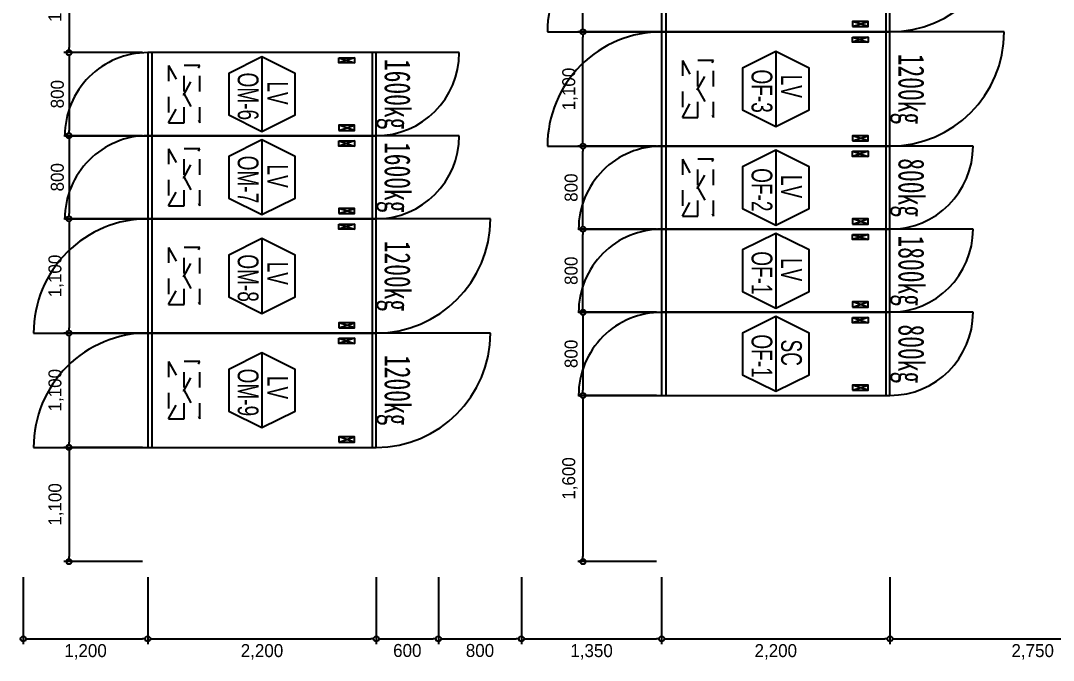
# Model space of a CAD drawing. Header units: millimetres. Extents: x 89978 to 501025, y -351975 to 837171.
# Drawn here: x 283425 to 293374, y -320500 to -314343 of the extents above; entities that cross this region are included whole.
import ezdxf
from ezdxf.enums import TextEntityAlignment as Align

# ---------------------------------------------------------------- set-up
doc = ezdxf.new("R2010")
doc.units = ezdxf.units.MM
doc.header["$LTSCALE"] = 150
doc.linetypes.add('D1', pattern=[3, 1, -1, 1])
doc.layers.get('Defpoints').update_dxf_attribs({"color": 150})
for name, color, linetype in [('------00 Switch Gear', 3, 'Continuous'), ('------00 Switch Gear_Number', 1, 'Continuous'), ('-----36 Dimension', 1, 'Continuous'), ('20251030_전기하중검토', 241, 'Continuous')]:
    doc.layers.add(name, color=color, linetype=linetype)
doc.layers.add('NOPLOT', color=191, linetype='Continuous', plot=False)
doc.styles.add('dd', font='')
doc.styles.add('ELEC', font='')
doc.styles.add('Gtx', font='')
doc.styles.get('dd').set_extended_font_data('DotumChe')
doc.styles.get('ELEC').set_extended_font_data('Dotum')
doc.styles.get('Gtx').set_extended_font_data('Dotum')
doc.dimstyles.new('ELEC', dxfattribs={"dimscale": 100, "dimtxt": 2, "dimasz": 1, "dimexe": 2, "dimexo": 1, "dimgap": 1, "dimtad": 1, "dimdec": 0, "dimrnd": 0.25, "dimzin": 9, "dimdsep": 32, "dimlunit": 6, "dimtxsty": 'ELEC', "dimblk": 'Z_DOT', "dimcen": 3, "dimclrd": 7, "dimclre": 7, "dimclrt": 3, "dimadec": 0, "dimazin": 0, "dimtfac": 1, "dimtdec": 0, "dimtix": 1, "dimtmove": 2, "dimatfit": 1, "dimfxl": 1, "dimarcsym": 0})

# ---------------------------------------------------------------- blocks, each defined once
blk = doc.blocks.new('1100x2200')
at = {"layer": '------00 Switch Gear'}
for p, q in [((-2160, 0), (-2160, 1100)), ((1100, 1100), (-42, 1100)), ((-40, 0), (-40, 1100)), ((-1990, 1050), (-1840, 1000)), ((-1840, 1050), (-1990, 1000)), ((-1990, 50), (-1840, 100)), ((-1840, 50), (-1990, 100)), ((-3300, 0), (-2158, 0))]:
    blk.add_line(p, q, dxfattribs=at)
at = {"layer": '------00 Switch Gear', "elevation": 0}
for points in [[(0, 0), (0, 1100), (-2200, 1100), (-2200, 0)], [(-1840, 1050), (-1990, 1050), (-1990, 1000), (-1840, 1000)], [(-1840, 50), (-1990, 50), (-1990, 100), (-1840, 100)]]:
    blk.add_lwpolyline(points, close=True, dxfattribs=at)
at = {"layer": '------00 Switch Gear'}
for centre, start, end in [((-2200, 0), 90, 180), ((0, 1100), 270, 0)]:
    blk.add_arc(centre, 1100, start, end, dxfattribs=at)
blk = doc.blocks.new('800x2200')
at = {"layer": '------00 Switch Gear'}
for p, q in [((-2160, 0), (-2160, 800)), ((800, 800), (-42, 800)), ((-40, 0), (-40, 800)), ((-1990, 750), (-1840, 700)), ((-1840, 750), (-1990, 700)), ((-1990, 50), (-1840, 100)), ((-1840, 50), (-1990, 100)), ((-3000, 0), (-2158, 0))]:
    blk.add_line(p, q, dxfattribs=at)
for points in [[(0, 0), (0, 800), (-2200, 800), (-2200, 0)], [(-1840, 750), (-1990, 750), (-1990, 700), (-1840, 700)], [(-1840, 50), (-1990, 50), (-1990, 100), (-1840, 100)]]:
    blk.add_lwpolyline(points, close=True, dxfattribs=at)
for centre, start, end in [((-2200, 0), 90, 180), ((0, 800), 270, 0)]:
    blk.add_arc(centre, 800, start, end, dxfattribs=at)
blk = doc.blocks.new('_DOTBLANK')
at = {"color": 0, "linetype": 'ByBlock'}
blk.add_line((-0.5, 0), (-1, 0), dxfattribs=at)
blk.add_circle((0, 0), 0.5, dxfattribs=at)
blk = doc.blocks.new('*D1602')
at = {"layer": '-----36 Dimension', "color": 0, "lineweight": -2, "transparency": 16777216}
for p, q in [((284600, -313650), (283841.4, -313650)), ((283891.4, -313700), (283891.4, -314600)), ((284600, -314650), (283841.4, -314650))]:
    blk.add_line(p, q, dxfattribs=at)
at = {"layer": 'Defpoints', "color": 0, "transparency": 16777216}
for p in [(284650, -313650), (283891.4, -314650), (284650, -314650)]:
    blk.add_point(p, dxfattribs=at)
at = {"layer": '-----36 Dimension', "color": 0, "lineweight": -2, "transparency": 16777216, "xscale": 50, "yscale": 50, "zscale": 50}
for p, rotation in [((283891.4, -313650), 90), ((283891.4, -314650), 270)]:
    blk.add_blockref('_DOTBLANK', p, dxfattribs=dict(at, rotation=rotation))
at = {"layer": '-----36 Dimension', "color": 0, "transparency": 16777216, "insert": (283766.8, -314150), "char_height": 125, "attachment_point": 5, "rotation": 90, "style": 'Gtx'}
blk.add_mtext('1,000', dxfattribs=at)
blk = doc.blocks.new('Z_DOT')
for p, q in [((0, -2), (0, 2)), ((-2, 0), (2, 0))]:
    blk.add_line(p, q)
for radius in [2.5, 1.25]:
    blk.add_circle((0, 0), radius)
blk = doc.blocks.new('*D1603')
at = {"layer": '-----36 Dimension', "color": 0, "lineweight": -2, "transparency": 16777216}
for p, q in [((284600, -314650), (283841.4, -314650)), ((283891.4, -314700), (283891.4, -315400)), ((284600, -315450), (283841.4, -315450))]:
    blk.add_line(p, q, dxfattribs=at)
at = {"layer": 'Defpoints', "color": 0, "transparency": 16777216}
for p in [(284650, -314650), (283891.4, -315450), (284650, -315450)]:
    blk.add_point(p, dxfattribs=at)
at = {"layer": '-----36 Dimension', "color": 0, "lineweight": -2, "transparency": 16777216, "xscale": 50, "yscale": 50, "zscale": 50}
for p, rotation in [((283891.4, -314650), 90), ((283891.4, -315450), 270)]:
    blk.add_blockref('_DOTBLANK', p, dxfattribs=dict(at, rotation=rotation))
at = {"layer": '-----36 Dimension', "color": 0, "transparency": 16777216, "insert": (283778.8, -315050), "char_height": 125, "attachment_point": 5, "rotation": 90, "style": 'Gtx'}
blk.add_mtext('800', dxfattribs=at)
blk = doc.blocks.new('*D1604')
at = {"layer": '-----36 Dimension', "color": 0, "lineweight": -2, "transparency": 16777216}
for p, q in [((284600, -315450), (283841.4, -315450)), ((283891.4, -315500), (283891.4, -316200)), ((284600, -316250), (283841.4, -316250))]:
    blk.add_line(p, q, dxfattribs=at)
at = {"layer": 'Defpoints', "color": 0, "transparency": 16777216}
for p in [(284650, -315450), (283891.4, -316250), (284650, -316250)]:
    blk.add_point(p, dxfattribs=at)
at = {"layer": '-----36 Dimension', "color": 0, "lineweight": -2, "transparency": 16777216, "xscale": 50, "yscale": 50, "zscale": 50}
for p, rotation in [((283891.4, -315450), 90), ((283891.4, -316250), 270)]:
    blk.add_blockref('_DOTBLANK', p, dxfattribs=dict(at, rotation=rotation))
at = {"layer": '-----36 Dimension', "color": 0, "transparency": 16777216, "insert": (283778.8, -315850), "char_height": 125, "attachment_point": 5, "rotation": 90, "style": 'Gtx'}
blk.add_mtext('800', dxfattribs=at)
blk = doc.blocks.new('*D1605')
at = {"layer": '-----36 Dimension', "color": 0, "lineweight": -2, "transparency": 16777216}
for p, q in [((284600, -316250), (283841.4, -316250)), ((283891.4, -316300), (283891.4, -317300)), ((284600, -317350), (283841.4, -317350))]:
    blk.add_line(p, q, dxfattribs=at)
at = {"layer": 'Defpoints', "color": 0, "transparency": 16777216}
for p in [(284650, -316250), (283891.4, -317350), (284650, -317350)]:
    blk.add_point(p, dxfattribs=at)
at = {"layer": '-----36 Dimension', "color": 0, "lineweight": -2, "transparency": 16777216, "xscale": 50, "yscale": 50, "zscale": 50}
for p, rotation in [((283891.4, -316250), 90), ((283891.4, -317350), 270)]:
    blk.add_blockref('_DOTBLANK', p, dxfattribs=dict(at, rotation=rotation))
at = {"layer": '-----36 Dimension', "color": 0, "transparency": 16777216, "insert": (283766.8, -316800), "char_height": 125, "attachment_point": 5, "rotation": 90, "style": 'Gtx'}
blk.add_mtext('1,100', dxfattribs=at)
blk = doc.blocks.new('*D1606')
at = {"layer": '-----36 Dimension', "color": 0, "lineweight": -2, "transparency": 16777216}
for p, q in [((284600, -317350), (283841.4, -317350)), ((283891.4, -317400), (283891.4, -318400)), ((284600, -318450), (283841.4, -318450))]:
    blk.add_line(p, q, dxfattribs=at)
at = {"layer": 'Defpoints', "color": 0, "transparency": 16777216}
for p in [(284650, -317350), (283891.4, -318450), (284650, -318450)]:
    blk.add_point(p, dxfattribs=at)
at = {"layer": '-----36 Dimension', "color": 0, "lineweight": -2, "transparency": 16777216, "xscale": 50, "yscale": 50, "zscale": 50}
for p, rotation in [((283891.4, -317350), 90), ((283891.4, -318450), 270)]:
    blk.add_blockref('_DOTBLANK', p, dxfattribs=dict(at, rotation=rotation))
at = {"layer": '-----36 Dimension', "color": 0, "transparency": 16777216, "insert": (283766.8, -317900), "char_height": 125, "attachment_point": 5, "rotation": 90, "style": 'Gtx'}
blk.add_mtext('1,100', dxfattribs=at)
blk = doc.blocks.new('*D1607')
at = {"layer": '-----36 Dimension', "color": 0, "lineweight": -2, "transparency": 16777216}
for p, q in [((284600, -318450), (283841.4, -318450)), ((283891.4, -318500), (283891.4, -319500)), ((284600, -319550), (283841.4, -319550))]:
    blk.add_line(p, q, dxfattribs=at)
at = {"layer": 'Defpoints', "color": 0, "transparency": 16777216}
for p in [(284650, -318450), (283891.4, -319550), (284650, -319550)]:
    blk.add_point(p, dxfattribs=at)
at = {"layer": '-----36 Dimension', "color": 0, "lineweight": -2, "transparency": 16777216, "xscale": 50, "yscale": 50, "zscale": 50}
for p, rotation in [((283891.4, -318450), 90), ((283891.4, -319550), 270)]:
    blk.add_blockref('_DOTBLANK', p, dxfattribs=dict(at, rotation=rotation))
at = {"layer": '-----36 Dimension', "color": 0, "transparency": 16777216, "insert": (283766.8, -319000), "char_height": 125, "attachment_point": 5, "rotation": 90, "style": 'Gtx'}
blk.add_mtext('1,100', dxfattribs=at)
blk = doc.blocks.new('*D1475')
at = {"layer": '-----36 Dimension', "color": 0, "lineweight": -2, "transparency": 16777216}
for p, q in [((284650, -319700), (284650, -320343.7)), ((286850, -319700), (286850, -320343.7)), ((284700, -320293.7), (286800, -320293.7))]:
    blk.add_line(p, q, dxfattribs=at)
at = {"layer": 'Defpoints', "color": 0, "transparency": 16777216}
for p in [(284650, -318450), (286850, -318450), (286850, -320293.7)]:
    blk.add_point(p, dxfattribs=at)
at = {"layer": '-----36 Dimension', "color": 0, "lineweight": -2, "transparency": 16777216, "xscale": 50, "yscale": 50, "zscale": 50, "rotation": 180}
blk.add_blockref('_DOTBLANK', (284650, -320293.7), dxfattribs=at)
at = {"layer": '-----36 Dimension', "color": 0, "lineweight": -2, "transparency": 16777216, "xscale": 50, "yscale": 50, "zscale": 50}
blk.add_blockref('_DOTBLANK', (286850, -320293.7), dxfattribs=at)
at = {"layer": '-----36 Dimension', "color": 0, "transparency": 16777216, "insert": (285750, -320418.3), "char_height": 125, "attachment_point": 5, "style": 'Gtx'}
blk.add_mtext('2,200', dxfattribs=at)
blk = doc.blocks.new('*D1476')
at = {"layer": '-----36 Dimension', "color": 0, "lineweight": -2, "transparency": 16777216}
for p, q in [((283450, -319700), (283450, -320343.7)), ((284650, -319700), (284650, -320343.7)), ((283500, -320293.7), (284600, -320293.7))]:
    blk.add_line(p, q, dxfattribs=at)
at = {"layer": 'Defpoints', "color": 0, "transparency": 16777216}
for p in [(283450, -318450), (284650, -318450), (284650, -320293.7)]:
    blk.add_point(p, dxfattribs=at)
at = {"layer": '-----36 Dimension', "color": 0, "lineweight": -2, "transparency": 16777216, "xscale": 50, "yscale": 50, "zscale": 50, "rotation": 180}
blk.add_blockref('_DOTBLANK', (283450, -320293.7), dxfattribs=at)
at = {"layer": '-----36 Dimension', "color": 0, "lineweight": -2, "transparency": 16777216, "xscale": 50, "yscale": 50, "zscale": 50}
blk.add_blockref('_DOTBLANK', (284650, -320293.7), dxfattribs=at)
at = {"layer": '-----36 Dimension', "color": 0, "transparency": 16777216, "insert": (284050, -320418.3), "char_height": 125, "attachment_point": 5, "style": 'Gtx'}
blk.add_mtext('1,200', dxfattribs=at)
blk = doc.blocks.new('*D1477')
at = {"layer": '-----36 Dimension', "color": 0, "lineweight": -2, "transparency": 16777216}
for p, q in [((286850, -319700), (286850, -320343.7)), ((287450, -319700), (287450, -320343.7)), ((286900, -320293.7), (287400, -320293.7))]:
    blk.add_line(p, q, dxfattribs=at)
at = {"layer": 'Defpoints', "color": 0, "transparency": 16777216}
for p in [(286850, -318450), (287450, -318450), (287450, -320293.7)]:
    blk.add_point(p, dxfattribs=at)
at = {"layer": '-----36 Dimension', "color": 0, "lineweight": -2, "transparency": 16777216, "xscale": 50, "yscale": 50, "zscale": 50, "rotation": 180}
blk.add_blockref('_DOTBLANK', (286850, -320293.7), dxfattribs=at)
at = {"layer": '-----36 Dimension', "color": 0, "lineweight": -2, "transparency": 16777216, "xscale": 50, "yscale": 50, "zscale": 50}
blk.add_blockref('_DOTBLANK', (287450, -320293.7), dxfattribs=at)
at = {"layer": '-----36 Dimension', "color": 0, "transparency": 16777216, "insert": (287150, -320406.3), "char_height": 125, "attachment_point": 5, "style": 'Gtx'}
blk.add_mtext('600', dxfattribs=at)
blk = doc.blocks.new('*D1478')
at = {"layer": '-----36 Dimension', "color": 0, "lineweight": -2, "transparency": 16777216}
for p, q in [((289600, -319700), (289600, -320343.7)), ((291800, -319700), (291800, -320343.7)), ((289650, -320293.7), (291750, -320293.7))]:
    blk.add_line(p, q, dxfattribs=at)
at = {"layer": 'Defpoints', "color": 0, "transparency": 16777216}
for p in [(289600, -318450), (291800, -318450), (291800, -320293.7)]:
    blk.add_point(p, dxfattribs=at)
at = {"layer": '-----36 Dimension', "color": 0, "lineweight": -2, "transparency": 16777216, "xscale": 50, "yscale": 50, "zscale": 50, "rotation": 180}
blk.add_blockref('_DOTBLANK', (289600, -320293.7), dxfattribs=at)
at = {"layer": '-----36 Dimension', "color": 0, "lineweight": -2, "transparency": 16777216, "xscale": 50, "yscale": 50, "zscale": 50}
blk.add_blockref('_DOTBLANK', (291800, -320293.7), dxfattribs=at)
at = {"layer": '-----36 Dimension', "color": 0, "transparency": 16777216, "insert": (290700, -320418.3), "char_height": 125, "attachment_point": 5, "style": 'Gtx'}
blk.add_mtext('2,200', dxfattribs=at)
blk = doc.blocks.new('*D1479')
at = {"layer": '-----36 Dimension', "color": 0, "lineweight": -2, "transparency": 16777216}
for p, q in [((291800, -319700), (291800, -320343.7)), ((294550, -319700), (294550, -320343.7)), ((291850, -320293.7), (294500, -320293.7))]:
    blk.add_line(p, q, dxfattribs=at)
at = {"layer": 'Defpoints', "color": 0, "transparency": 16777216}
for p in [(291800, -318450), (294550, -318450), (294550, -320293.7)]:
    blk.add_point(p, dxfattribs=at)
at = {"layer": '-----36 Dimension', "color": 0, "lineweight": -2, "transparency": 16777216, "xscale": 50, "yscale": 50, "zscale": 50, "rotation": 180}
blk.add_blockref('_DOTBLANK', (291800, -320293.7), dxfattribs=at)
at = {"layer": '-----36 Dimension', "color": 0, "lineweight": -2, "transparency": 16777216, "xscale": 50, "yscale": 50, "zscale": 50}
blk.add_blockref('_DOTBLANK', (294550, -320293.7), dxfattribs=at)
at = {"layer": '-----36 Dimension', "color": 0, "transparency": 16777216, "insert": (293175, -320418.3), "char_height": 125, "attachment_point": 5, "style": 'Gtx'}
blk.add_mtext('2,750', dxfattribs=at)
blk = doc.blocks.new('*D1498')
at = {"layer": '-----36 Dimension', "color": 0, "lineweight": -2, "transparency": 16777216}
for p, q in [((287450, -319700), (287450, -320343.7)), ((288250, -319700), (288250, -320343.7)), ((287500, -320293.7), (288200, -320293.7))]:
    blk.add_line(p, q, dxfattribs=at)
at = {"layer": 'Defpoints', "color": 0, "transparency": 16777216}
for p in [(287450, -318450), (288250, -318450), (288250, -320293.7)]:
    blk.add_point(p, dxfattribs=at)
at = {"layer": '-----36 Dimension', "color": 0, "lineweight": -2, "transparency": 16777216, "xscale": 50, "yscale": 50, "zscale": 50, "rotation": 180}
blk.add_blockref('_DOTBLANK', (287450, -320293.7), dxfattribs=at)
at = {"layer": '-----36 Dimension', "color": 0, "lineweight": -2, "transparency": 16777216, "xscale": 50, "yscale": 50, "zscale": 50}
blk.add_blockref('_DOTBLANK', (288250, -320293.7), dxfattribs=at)
at = {"layer": '-----36 Dimension', "color": 0, "transparency": 16777216, "insert": (287850, -320406.3), "char_height": 125, "attachment_point": 5, "style": 'Gtx'}
blk.add_mtext('800', dxfattribs=at)
blk = doc.blocks.new('*D1499')
at = {"layer": '-----36 Dimension', "color": 0, "lineweight": -2, "transparency": 16777216}
for p, q in [((288250, -319700), (288250, -320343.7)), ((289600, -319700), (289600, -320343.7)), ((288300, -320293.7), (289550, -320293.7))]:
    blk.add_line(p, q, dxfattribs=at)
at = {"layer": 'Defpoints', "color": 0, "transparency": 16777216}
for p in [(288250, -318450), (289600, -318450), (289600, -320293.7)]:
    blk.add_point(p, dxfattribs=at)
at = {"layer": '-----36 Dimension', "color": 0, "lineweight": -2, "transparency": 16777216, "xscale": 50, "yscale": 50, "zscale": 50, "rotation": 180}
blk.add_blockref('_DOTBLANK', (288250, -320293.7), dxfattribs=at)
at = {"layer": '-----36 Dimension', "color": 0, "lineweight": -2, "transparency": 16777216, "xscale": 50, "yscale": 50, "zscale": 50}
blk.add_blockref('_DOTBLANK', (289600, -320293.7), dxfattribs=at)
at = {"layer": '-----36 Dimension', "color": 0, "transparency": 16777216, "insert": (288925, -320418.3), "char_height": 125, "attachment_point": 5, "style": 'Gtx'}
blk.add_mtext('1,350', dxfattribs=at)
blk = doc.blocks.new('*D1500')
at = {"layer": '-----36 Dimension', "color": 0, "lineweight": -2, "transparency": 16777216}
for p, q in [((289550, -317150), (288791.4, -317150)), ((288841.4, -317200), (288841.4, -317900)), ((289550, -317950), (288791.4, -317950))]:
    blk.add_line(p, q, dxfattribs=at)
at = {"layer": 'Defpoints', "color": 0, "transparency": 16777216}
for p in [(289600, -317150), (288841.4, -317950), (289600, -317950)]:
    blk.add_point(p, dxfattribs=at)
at = {"layer": '-----36 Dimension', "color": 0, "lineweight": -2, "transparency": 16777216, "xscale": 50, "yscale": 50, "zscale": 50}
for p, rotation in [((288841.4, -317150), 90), ((288841.4, -317950), 270)]:
    blk.add_blockref('_DOTBLANK', p, dxfattribs=dict(at, rotation=rotation))
at = {"layer": '-----36 Dimension', "color": 0, "transparency": 16777216, "insert": (288728.8, -317550), "char_height": 125, "attachment_point": 5, "rotation": 90, "style": 'Gtx'}
blk.add_mtext('800', dxfattribs=at)
blk = doc.blocks.new('*D1608')
at = {"layer": '-----36 Dimension', "color": 0, "lineweight": -2, "transparency": 16777216}
for p, q in [((289550, -316350), (288791.4, -316350)), ((288841.4, -317100), (288841.4, -316400)), ((289550, -317150), (288791.4, -317150))]:
    blk.add_line(p, q, dxfattribs=at)
at = {"layer": 'Defpoints', "color": 0, "transparency": 16777216}
for p in [(288841.4, -316350), (289600, -316350), (289600, -317150)]:
    blk.add_point(p, dxfattribs=at)
at = {"layer": '-----36 Dimension', "color": 0, "lineweight": -2, "transparency": 16777216, "xscale": 50, "yscale": 50, "zscale": 50}
for p, rotation in [((288841.4, -316350), 90), ((288841.4, -317150), 270)]:
    blk.add_blockref('_DOTBLANK', p, dxfattribs=dict(at, rotation=rotation))
at = {"layer": '-----36 Dimension', "color": 0, "transparency": 16777216, "insert": (288728.8, -316750), "char_height": 125, "attachment_point": 5, "rotation": 90, "style": 'Gtx'}
blk.add_mtext('800', dxfattribs=at)
blk = doc.blocks.new('*D1609')
at = {"layer": '-----36 Dimension', "color": 0, "lineweight": -2, "transparency": 16777216}
for p, q in [((289550, -315550), (288791.4, -315550)), ((288841.4, -316300), (288841.4, -315600)), ((289550, -316350), (288791.4, -316350))]:
    blk.add_line(p, q, dxfattribs=at)
at = {"layer": 'Defpoints', "color": 0, "transparency": 16777216}
for p in [(288841.4, -315550), (289600, -315550), (289600, -316350)]:
    blk.add_point(p, dxfattribs=at)
at = {"layer": '-----36 Dimension', "color": 0, "lineweight": -2, "transparency": 16777216, "xscale": 50, "yscale": 50, "zscale": 50}
for p, rotation in [((288841.4, -315550), 90), ((288841.4, -316350), 270)]:
    blk.add_blockref('_DOTBLANK', p, dxfattribs=dict(at, rotation=rotation))
at = {"layer": '-----36 Dimension', "color": 0, "transparency": 16777216, "insert": (288728.8, -315950), "char_height": 125, "attachment_point": 5, "rotation": 90, "style": 'Gtx'}
blk.add_mtext('800', dxfattribs=at)
blk = doc.blocks.new('*D1501')
at = {"layer": '-----36 Dimension', "color": 0, "lineweight": -2, "transparency": 16777216}
for p, q in [((289550, -314450), (288791.4, -314450)), ((288841.4, -315500), (288841.4, -314500)), ((289550, -315550), (288791.4, -315550))]:
    blk.add_line(p, q, dxfattribs=at)
at = {"layer": 'Defpoints', "color": 0, "transparency": 16777216}
for p in [(288841.4, -314450), (289600, -314450), (289600, -315550)]:
    blk.add_point(p, dxfattribs=at)
at = {"layer": '-----36 Dimension', "color": 0, "lineweight": -2, "transparency": 16777216, "xscale": 50, "yscale": 50, "zscale": 50}
for p, rotation in [((288841.4, -314450), 90), ((288841.4, -315550), 270)]:
    blk.add_blockref('_DOTBLANK', p, dxfattribs=dict(at, rotation=rotation))
at = {"layer": '-----36 Dimension', "color": 0, "transparency": 16777216, "insert": (288716.8, -315000), "char_height": 125, "attachment_point": 5, "rotation": 90, "style": 'Gtx'}
blk.add_mtext('1,100', dxfattribs=at)
blk = doc.blocks.new('*D1610')
at = {"layer": '-----36 Dimension', "color": 0, "lineweight": -2, "transparency": 16777216}
for p, q in [((289550, -313350), (288791.4, -313350)), ((288841.4, -314400), (288841.4, -313400)), ((289550, -314450), (288791.4, -314450))]:
    blk.add_line(p, q, dxfattribs=at)
at = {"layer": 'Defpoints', "color": 0, "transparency": 16777216}
for p in [(288841.4, -313350), (289600, -313350), (289600, -314450)]:
    blk.add_point(p, dxfattribs=at)
at = {"layer": '-----36 Dimension', "color": 0, "lineweight": -2, "transparency": 16777216, "xscale": 50, "yscale": 50, "zscale": 50}
for p, rotation in [((288841.4, -313350), 90), ((288841.4, -314450), 270)]:
    blk.add_blockref('_DOTBLANK', p, dxfattribs=dict(at, rotation=rotation))
at = {"layer": '-----36 Dimension', "color": 0, "transparency": 16777216, "insert": (288716.8, -313900), "char_height": 125, "attachment_point": 5, "rotation": 90, "style": 'Gtx'}
blk.add_mtext('1,100', dxfattribs=at)
blk = doc.blocks.new('*D1502')
at = {"layer": '-----36 Dimension', "color": 0, "lineweight": -2, "transparency": 16777216}
for p, q in [((289550, -317950), (288791.4, -317950)), ((288841.4, -318000), (288841.4, -319500)), ((289550, -319550), (288791.4, -319550))]:
    blk.add_line(p, q, dxfattribs=at)
at = {"layer": 'Defpoints', "color": 0, "transparency": 16777216}
for p in [(289600, -317950), (288841.4, -319550), (289600, -319550)]:
    blk.add_point(p, dxfattribs=at)
at = {"layer": '-----36 Dimension', "color": 0, "lineweight": -2, "transparency": 16777216, "xscale": 50, "yscale": 50, "zscale": 50}
for p, rotation in [((288841.4, -317950), 90), ((288841.4, -319550), 270)]:
    blk.add_blockref('_DOTBLANK', p, dxfattribs=dict(at, rotation=rotation))
at = {"layer": '-----36 Dimension', "color": 0, "transparency": 16777216, "insert": (288716.8, -318750), "char_height": 125, "attachment_point": 5, "rotation": 90, "style": 'Gtx'}
blk.add_mtext('1,600', dxfattribs=at)

msp = doc.modelspace()

# ---------------------------------------------------------------- linework, layer by layer
at = {"layer": '------00 Switch Gear_Number', "color": 1, "elevation": 0}
for points in [[(290700, -314640), (290700, -315360), (291020, -315200.4), (291020, -314799.6), (290700, -314640), (290380, -314799.6), (290380, -315200.4), (290700, -315360)], [(285750, -316440), (285750, -317160), (286070, -317000.4), (286070, -316599.6), (285750, -316440), (285430, -316599.6), (285430, -317000.4), (285750, -317160)], [(285750, -317540), (285750, -318260), (286070, -318100.4), (286070, -317699.6), (285750, -317540), (285430, -317699.6), (285430, -318100.4), (285750, -318260)]]:
    msp.add_lwpolyline(points, dxfattribs=at)
at = {"layer": '------00 Switch Gear_Number', "color": 1}
for points in [[(285750, -314690), (285750, -315410), (286070, -315250.4), (286070, -314849.6), (285750, -314690), (285430, -314849.6), (285430, -315250.4), (285750, -315410)], [(285750, -315490), (285750, -316210), (286070, -316050.4), (286070, -315649.6), (285750, -315490), (285430, -315649.6), (285430, -316050.4), (285750, -316210)], [(290700, -315590), (290700, -316310), (291020, -316150.4), (291020, -315749.6), (290700, -315590), (290380, -315749.6), (290380, -316150.4), (290700, -316310)], [(290700, -316390), (290700, -317110), (291020, -316950.4), (291020, -316549.6), (290700, -316390), (290380, -316549.6), (290380, -316950.4), (290700, -317110)], [(290700, -317190), (290700, -317910), (291020, -317750.4), (291020, -317349.6), (290700, -317190), (290380, -317349.6), (290380, -317750.4), (290700, -317910)]]:
    msp.add_lwpolyline(points, dxfattribs=at)
at = {"layer": 'NOPLOT', "linetype": 'D1'}
for p, q in [((284850, -315325), (285150, -314775)), ((284850, -314775), (285150, -315325)), ((285000, -315325), (285000, -314775)), ((289800, -315275), (290100, -314725)), ((289800, -314725), (290100, -315275)), ((289950, -315275), (289950, -314725)), ((284850, -316125), (285150, -315575)), ((284850, -315575), (285150, -316125)), ((285000, -316125), (285000, -315575)), ((289800, -316225), (290100, -315675)), ((289800, -315675), (290100, -316225)), ((289950, -316225), (289950, -315675)), ((284850, -317075), (285150, -316525)), ((284850, -316525), (285150, -317075)), ((285000, -317075), (285000, -316525)), ((284850, -318175), (285150, -317625)), ((284850, -317625), (285150, -318175)), ((285000, -318175), (285000, -317625))]:
    msp.add_line(p, q, dxfattribs=at)
for points in [[(285150, -315325), (285150, -314775), (284850, -314775), (284850, -315325)], [(285150, -316125), (285150, -315575), (284850, -315575), (284850, -316125)], [(290100, -316225), (290100, -315675), (289800, -315675), (289800, -316225)], [(285150, -317075), (285150, -316525), (284850, -316525), (284850, -317075)], [(285150, -318175), (285150, -317625), (284850, -317625), (284850, -318175)]]:
    msp.add_lwpolyline(points, close=True, dxfattribs=at)
at = {"layer": 'NOPLOT', "linetype": 'D1', "elevation": 0}
msp.add_lwpolyline([(290100, -315275), (290100, -314725), (289800, -314725), (289800, -315275)], close=True, dxfattribs=at)

# ---------------------------------------------------------------- block references
at = {"layer": '------00 Switch Gear', "rotation": 180}
for name, p in [('1100x2200', (289600, -313350)), ('1100x2200', (289600, -314450)), ('800x2200', (284650, -314650)), ('800x2200', (284650, -315450)), ('800x2200', (289600, -315550)), ('1100x2200', (284650, -316250)), ('800x2200', (289600, -316350)), ('800x2200', (289600, -317150)), ('1100x2200', (284650, -317350))]:
    msp.add_blockref(name, p, dxfattribs=at)

# ---------------------------------------------------------------- texts
at = {"layer": '------00 Switch Gear_Number', "color": 0, "style": 'ELEC', "width": 0.7}
for s, p in [('OM-6', (285616.6, -315070.8)), ('OF-3', (290566.6, -315020.8)), ('LV', (290851.2, -314974)), ('LV', (285901.2, -315039.1)), ('OM-7', (285616.6, -315870.8)), ('LV', (285901.2, -315839.1)), ('OF-2', (290566.6, -315970.8)), ('LV', (290851.2, -315939.1)), ('OF-1', (290566.6, -316770.8)), ('OM-8', (285616.6, -316820.8)), ('LV', (290851.2, -316739.1)), ('LV', (285901.2, -316774)), ('OF-1', (290566.6, -317570.8)), ('SC', (290851.2, -317539.1)), ('OM-9', (285616.6, -317920.8)), ('LV', (285901.2, -317874))]:
    msp.add_text(s, height=200, rotation=270, dxfattribs=at).set_placement(p, align=Align.MIDDLE_CENTER)
at = {"layer": '20251030_전기하중검토', "style": 'dd', "width": 0.7}
for s, p in [('1200kg', (291971.5, -315000, 0)), ('1600kg', (287021.5, -315050, 0)), ('1600kg', (287021.5, -315850, 0)), ('800kg', (291971.5, -315950, 0)), ('1800kg', (291971.5, -316750, 0)), ('1200kg', (287021.5, -316800, 0)), ('800kg', (291971.5, -317550, 0)), ('1200kg', (287021.5, -317900, 0))]:
    msp.add_text(s, height=250, rotation=270, dxfattribs=at).set_placement(p, align=Align.MIDDLE)

# ---------------------------------------------------------------- dimensions: what is measured, and where the dimension line sits
at = {"layer": '-----36 Dimension'}
for base, p1, p2, picture, middle in [((288841.4, -313350), (289600, -314450), (289600, -313350), '*D1610', (288716.8, -313900)), ((283891.4, -314650), (284650, -313650), (284650, -314650), '*D1602', (283766.8, -314150)), ((288841.4, -314450), (289600, -315550), (289600, -314450), '*D1501', (288716.8, -315000)), ((283891.4, -315450), (284650, -314650), (284650, -315450), '*D1603', (283778.8, -315050)), ((283891.4, -316250), (284650, -315450), (284650, -316250), '*D1604', (283778.8, -315850)), ((288841.4, -315550), (289600, -316350), (289600, -315550), '*D1609', (288728.8, -315950)), ((283891.4, -317350), (284650, -316250), (284650, -317350), '*D1605', (283766.8, -316800)), ((288841.4, -316350), (289600, -317150), (289600, -316350), '*D1608', (288728.8, -316750)), ((288841.4, -317950), (289600, -317150), (289600, -317950), '*D1500', (288728.8, -317550)), ((283891.4, -318450), (284650, -317350), (284650, -318450), '*D1606', (283766.8, -317900)), ((288841.4, -319550), (289600, -317950), (289600, -319550), '*D1502', (288716.8, -318750)), ((283891.4, -319550), (284650, -318450), (284650, -319550), '*D1607', (283766.8, -319000))]:
    dim = msp.add_linear_dim(base=base, p1=p1, p2=p2, angle=270, dimstyle='ELEC', override={"dimscale": 50, "dimtxt": 2.5, "dimexe": 1, "dimtad": 2, "dimtxsty": 'Gtx', "dimblk1": 'DOTBLANK', "dimblk2": 'DOTBLANK', "dimsah": 1, "dimclrd": 0, "dimclre": 0, "dimclrt": 0}, dxfattribs=at)
    dim.commit()
    dim.dimension.update_dxf_attribs({"geometry": picture, "text_midpoint": middle})
for base, p1, p2, picture, middle in [((284650, -320293.7), (283450, -318450), (284650, -318450), '*D1476', (284050, -320418.3)), ((286850, -320293.7), (284650, -318450), (286850, -318450), '*D1475', (285750, -320418.3)), ((287450, -320293.7), (286850, -318450), (287450, -318450), '*D1477', (287150, -320406.3)), ((288250, -320293.7), (287450, -318450), (288250, -318450), '*D1498', (287850, -320406.3)), ((289600, -320293.7), (288250, -318450), (289600, -318450), '*D1499', (288925, -320418.3)), ((291800, -320293.7), (289600, -318450), (291800, -318450), '*D1478', (290700, -320418.3)), ((294550, -320293.7), (291800, -318450), (294550, -318450), '*D1479', (293175, -320418.3))]:
    dim = msp.add_linear_dim(base=base, p1=p1, p2=p2, dimstyle='ELEC', override={"dimscale": 50, "dimtxt": 2.5, "dimexe": 1, "dimexo": 25, "dimtad": 2, "dimtxsty": 'Gtx', "dimblk1": 'DOTBLANK', "dimblk2": 'DOTBLANK', "dimsah": 1, "dimclrd": 0, "dimclre": 0, "dimclrt": 0}, dxfattribs=at)
    dim.commit()
    dim.dimension.update_dxf_attribs({"geometry": picture, "text_midpoint": middle})

doc.saveas('drawing.dxf')
